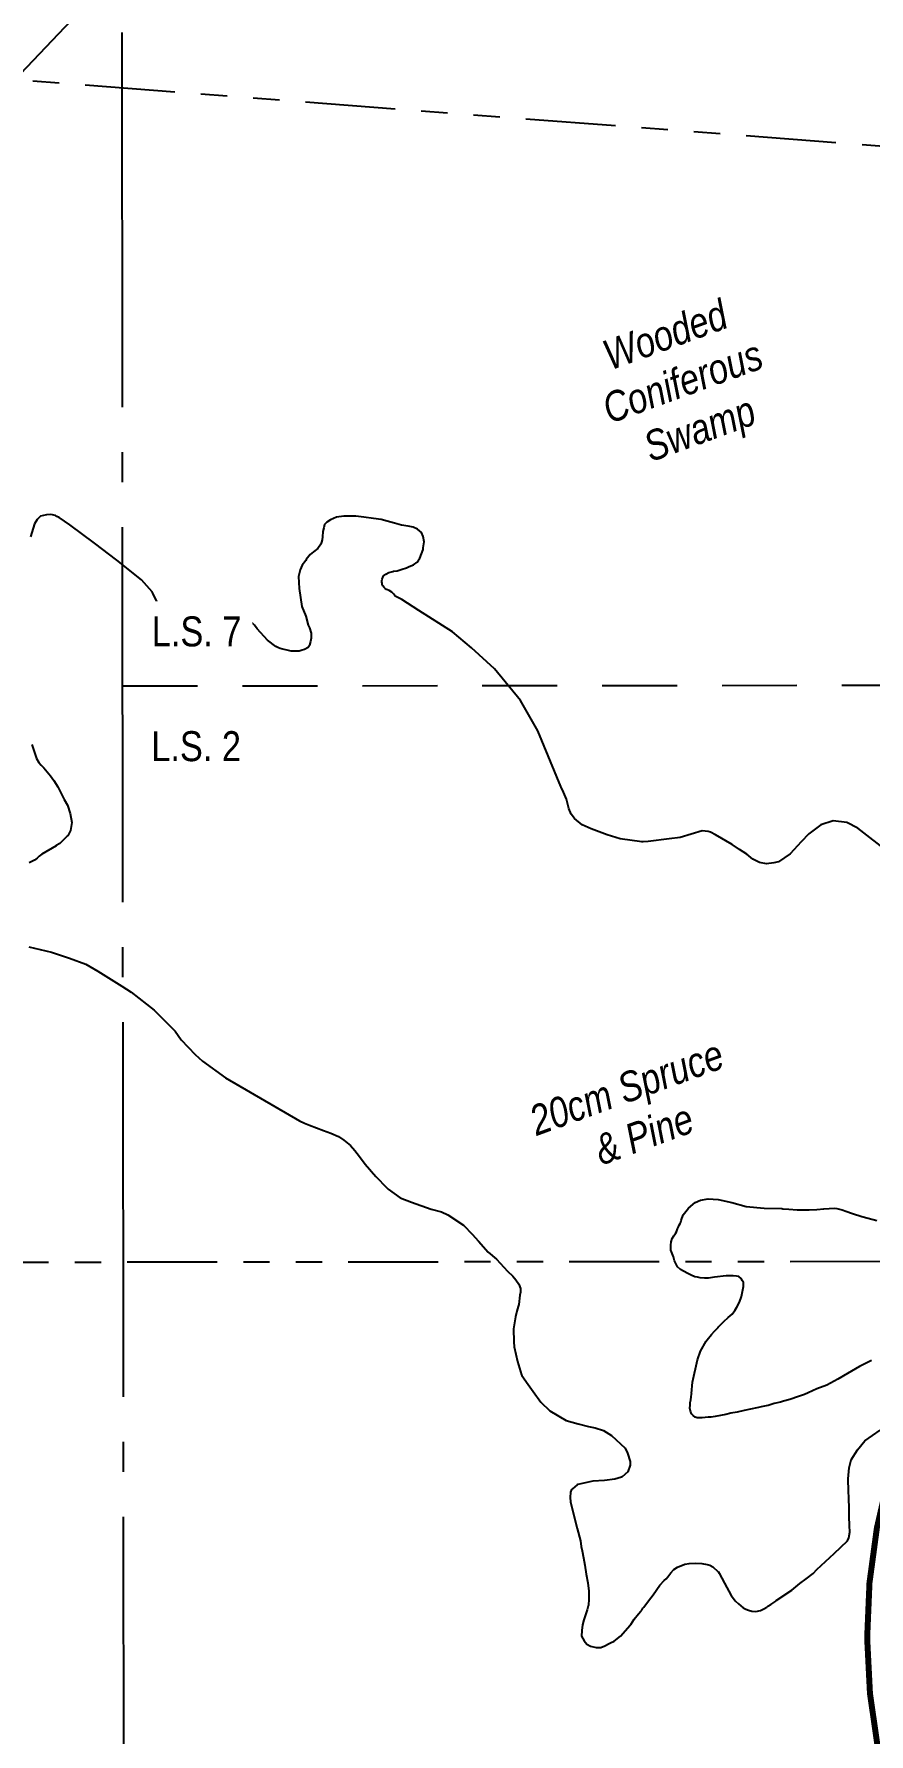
# Model space of a CAD drawing. Extents: x 493830 to 508605, y 6011694 to 6019262.
# Drawn here: x 503949 to 504228, y 6016711 to 6017278 of the extents above; entities that cross this region are included whole.
import ezdxf

# ---------------------------------------------------------------- set-up
doc = ezdxf.new("R2010")
doc.units = 0
doc.header["$LTSCALE"] = 5
for name, pattern in [('foc-BUFFER', [16.75, 15, -1.75]), ('foc-DRILLPATH', [14.75, 6, -1.75, 1.75, -1.75, 1.75, -1.75]), ('foc-LSD', [8, 5, -3]), ('foc-QUARTERLINE', [33, 25, -3, 2, -3])]:
    doc.linetypes.add(name, pattern=pattern)
for name, color, linetype in [('AUX-BUFFER', 7, 'foc-BUFFER'), ('L-SECQ', 8, 'foc-QUARTERLINE'), ('L-SECTION-LSD', 7, 'foc-LSD'), ('P-PDRILLPATH', 12, 'foc-DRILLPATH'), ('T-BUSH-T', 110, 'Continuous'), ('WETLAND', 143, 'Continuous'), ('WETLAND-T', 146, 'Continuous')]:
    doc.layers.add(name, color=color, linetype=linetype)
doc.styles.add('100L', font='ARIALN.TTF', dxfattribs={"height": 11})
doc.styles.add('80L', font='ARIALN.TTF', dxfattribs={"height": 10})

msp = doc.modelspace()

# ---------------------------------------------------------------- linework, layer by layer
at = {"layer": 'AUX-BUFFER', "color": 251, "linetype": 'foc-BUFFER', "const_width": 1.999, "flags": 128}
msp.add_lwpolyline([(504664.926, 6016843.186, 0.2704023), (504490.469, 6016943.968), (504426.539, 6016943.692, 0.4142136), (504227.511, 6016742.938, 0.4142136), (504428.265, 6016543.91), (504492.195, 6016544.186, 0.4142136), (504691.223, 6016744.94, 0.0527559), (504686.617, 6016786.752, 0.0527559)], format="xyb", dxfattribs=at)
at = {"layer": 'L-SECQ', "flags": 128}
msp.add_lwpolyline([(503979.438, 6016658.366), (503978.736, 6017423.881)], dxfattribs=at)
at = {"layer": 'L-SECTION-LSD', "flags": 128}
msp.add_lwpolyline([(503979.069, 6017060.452), (504782.337, 6017061.212)], dxfattribs=at)
at = {"layer": 'P-PDRILLPATH', "flags": 128}
for points in [[(504442.034, 6016743.882), (504902.282, 6017188.982), (500022.331, 6017563.318)], [(504449.412, 6016743.927), (504572.642, 6016868.829), (500022.412, 6016864.315)]]:
    msp.add_lwpolyline(points, dxfattribs=at)
at = {"layer": 'WETLAND'}
for points in [[(503736.152, 6017045.154), (504275.001, 6017611.7)], [(504234.896, 6017004.952), (504224.346, 6017013.053), (504220.694, 6017014.869), (504216.117, 6017015.46), (504212.075, 6017014.145), (504208.079, 6017011.152), (504205.516, 6017008.439), (504201.788, 6017004.493), (504197.942, 6017001.846), (504196.354, 6017001.459), (504193.963, 6017001.151), (504191.551, 6017001.563), (504190.254, 6017002.236), (504189.359, 6017002.701), (504187.393, 6017004.325), (504184.947, 6017005.936), (504182.501, 6017007.546), (504176.89, 6017010.747), (504175.265, 6017011.634), (504174.458, 6017011.878), (504172.414, 6017012.16), (504165.062, 6017009.95), (504161.386, 6017009.467), (504154.452, 6017008.551), (504152.704, 6017008.464), (504152.294, 6017008.49), (504145.065, 6017009.485), (504140.708, 6017010.801), (504135.371, 6017012.81), (504132.452, 6017014.167), (504129.84, 6017016.253), (504128.753, 6017017.662), (504127.979, 6017019.56), (504127.171, 6017022.657), (504126.144, 6017025.028), (504125.377, 6017026.687), (504125.238, 6017026.867), (504117.646, 6017045.428), (504111.837, 6017055.583), (504103.138, 6017066.137), (504095.5, 6017073.12), (504089.108, 6017078.459), (504077.866, 6017085.581), (504072.242, 6017089.261), (504070.034, 6017090.359), (504069.593, 6017091.083), (504068.908, 6017091.671), (504067.981, 6017092.252), (504067.489, 6017092.481), (504067.406, 6017092.539), (504067.119, 6017092.652), (504066.625, 6017092.942), (504066.313, 6017093.237), (504065.872, 6017093.831), (504065.676, 6017094.311), (504065.603, 6017094.734), (504065.593, 6017095.099), (504065.582, 6017095.463), (504065.688, 6017096.012), (504065.798, 6017096.42), (504065.853, 6017096.624), (504066.143, 6017097.118), (504066.854, 6017097.745), (504067.916, 6017098.282), (504069.197, 6017098.601), (504069.438, 6017098.669), (504070.628, 6017098.856), (504070.948, 6017098.954), (504072.333, 6017099.358), (504073.776, 6017099.885), (504074.615, 6017100.273), (504076.116, 6017100.862), (504077.306, 6017101.746), (504077.784, 6017102.288), (504078.008, 6017102.676), (504078.258, 6017103.064), (504079.295, 6017105.98), (504079.357, 6017106.479), (504079.674, 6017108.556), (504079.372, 6017110.244), (504078.727, 6017111.562), (504077.48, 6017112.741), (504076.003, 6017113.428), (504074.294, 6017113.744), (504072.099, 6017114.046), (504069.773, 6017114.709), (504067.325, 6017115.368), (504065.367, 6017115.919), (504062.805, 6017116.333), (504059.515, 6017116.725), (504056.835, 6017117.013), (504052.827, 6017117.021), (504050.407, 6017116.71), (504048.368, 6017115.802), (504047.175, 6017115.039), (504046.864, 6017114.743), (504046.451, 6017114.236), (504046.135, 6017113.188), (504045.805, 6017111.964), (504045.735, 6017110.141), (504045.642, 6017109.166), (504045.42, 6017108.432), (504045.198, 6017107.697), (504044.143, 6017106.331), (504042.718, 6017105.197), (504041.65, 6017104.317), (504040.305, 6017102.563), (504040.128, 6017102.331), (504038.959, 6017100.719), (504038.276, 6017099.121), (504037.731, 6017096.919), (504037.966, 6017092.918), (504038.862, 6017086.993), (504040.169, 6017083.751), (504040.983, 6017080.738), (504041.359, 6017079.846), (504041.91, 6017078.032), (504041.958, 6017076.333), (504041.746, 6017075.234), (504041.454, 6017074.028), (504041.42, 6017073.889), (504040.952, 6017073.269), (504040.935, 6017073.251), (504039.763, 6017072.583), (504038.913, 6017072.361), (504037.949, 6017072.091), (504035.28, 6017072.015), (504031.612, 6017072.882), (504031.113, 6017073.133), (504030.216, 6017073.584), (504027.341, 6017075.668), (504023.896, 6017079.464), (504023.014, 6017080.755), (504022.634, 6017081.129), (504018.386, 6017085.32), (504017.273, 6017086.017), (504016.547, 6017086.41), (504016.102, 6017086.651), (504014.476, 6017087.059), (504014.205, 6017087.144), (504012.136, 6017087.328), (504010.797, 6017087.412), (504008.249, 6017087.339), (504007.407, 6017087.073), (504006.925, 6017086.938), (504005.732, 6017086.175), (504004.483, 6017085.447), (504002.129, 6017084.258), (504001.063, 6017083.796), (504000.224, 6017083.408), (503999.021, 6017083.009), (503998.421, 6017082.75), (503997.211, 6017082.594), (503996.483, 6017082.573), (503995.509, 6017082.667), (503994.653, 6017082.886), (503994.036, 6017083.232), (503993.389, 6017083.533), (503992.923, 6017083.93), (503992.733, 6017084.197), (503989.151, 6017091.413), (503988.85, 6017091.873), (503985.29, 6017095.852), (503977.097, 6017102.426), (503969.651, 6017108.044), (503961.463, 6017114.127), (503957.869, 6017116.57), (503957.132, 6017116.979), (503956.588, 6017117.249), (503955.05, 6017117.588), (503953.594, 6017117.547), (503951.666, 6017117.006), (503950.48, 6017116.001), (503949.616, 6017114.527), (503948.325, 6017110.189)], [(503948.724, 6017040.9), (503950.314, 6017036.209), (503951.04, 6017034.964), (503951.832, 6017034.066), (503952.709, 6017033.119), (503953.839, 6017031.815), (503954.969, 6017030.512), (503956.106, 6017028.965), (503957.381, 6017026.815), (503959.564, 6017022.627), (503960.59, 6017020.713), (503961.519, 6017017.946), (503962.054, 6017014.905), (503961.663, 6017012.26), (503961.566, 6017011.997), (503960.708, 6017010.51), (503960.513, 6017010.321), (503959.811, 6017009.639), (503958.039, 6017007.889), (503956.878, 6017007.195), (503956.847, 6017007.127), (503952.069, 6017004.301), (503951.236, 6017003.689), (503950.525, 6017003.061), (503949.601, 6017002.374), (503947.853, 6017001.432)], [(503947.723, 6016973.411), (503955.301, 6016971.682), (503961.309, 6016969.667), (503966.71, 6016967.634), (503970.784, 6016965.321), (503978.819, 6016960.327), (503981.911, 6016958.35), (503989.61, 6016952.374), (503996.612, 6016945.287), (503998.594, 6016942.437), (504003.267, 6016937.581), (504005.711, 6016935.272), (504013.324, 6016929.791), (504038.02, 6016915.432), (504039.689, 6016914.645), (504041.4, 6016914.01), (504046.066, 6016912.199), (504048.52, 6016911.297), (504051.103, 6016910.156), (504052.836, 6016908.991), (504054.568, 6016907.629), (504055.072, 6016907.233), (504056.576, 6016905.575), (504058.091, 6016903.554), (504059.987, 6016900.936), (504063.502, 6016896.906), (504067.215, 6016893.08), (504067.63, 6016892.652), (504071.682, 6016889.705), (504075.405, 6016888.257), (504082.027, 6016886.016), (504085.444, 6016885.085), (504087.546, 6016884.108), (504092.745, 6016880.612), (504095.747, 6016877.54), (504097.654, 6016875.379), (504097.754, 6016875.289), (504101.028, 6016871.669), (504103.754, 6016869.266), (504107.511, 6016865.244), (504109.258, 6016863.593), (504110.264, 6016862.407), (504111.276, 6016860.978), (504111.802, 6016859.536), (504111.837, 6016858.323), (504111.622, 6016857.345), (504111.226, 6016854.176), (504111.008, 6016853.456), (504110.56, 6016851.971), (504110.129, 6016850.016), (504109.511, 6016846.112), (504109.635, 6016841.744), (504109.683, 6016840.045), (504110.792, 6016835.219), (504112.139, 6016830.778), (504112.261, 6016830.524), (504114.41, 6016827.549), (504116.056, 6016825.167), (504118.586, 6016821.596), (504121.581, 6016818.766), (504127.016, 6016815.52), (504131.055, 6016814.42), (504134.48, 6016813.545), (504136.682, 6016813.001), (504139.5, 6016812.109), (504142.218, 6016810.486), (504146.71, 6016806.241), (504147.487, 6016804.563), (504148.415, 6016801.796), (504148.449, 6016800.583), (504147.662, 6016798.375), (504145.726, 6016796.714), (504145.526, 6016796.614), (504143.351, 6016795.98), (504139.85, 6016795.481), (504135.971, 6016795.25), (504130.902, 6016794.135), (504130.754, 6016794.048), (504129.119, 6016792.748), (504128.844, 6016792.457), (504128.544, 6016791.639), (504128.353, 6016789.812), (504128.515, 6016788.359), (504129.617, 6016783.776), (504130.711, 6016779.435), (504131.799, 6016775.336), (504132.012, 6016773.435), (504132.446, 6016772.076), (504132.89, 6016769.707), (504133.243, 6016767.241), (504133.693, 6016764.217), (504134.261, 6016761.319), (504134.583, 6016758.535), (504134.659, 6016755.865), (504134.471, 6016753.917), (504134.429, 6016753.697), (504134.03, 6016752.326), (504132.91, 6016749.015), (504132.473, 6016747.302), (504132.282, 6016745.475), (504132.215, 6016743.53), (504133.11, 6016741.977), (504133.99, 6016740.909), (504135.224, 6016740.215), (504137.058, 6016739.782), (504138.635, 6016739.826), (504139.956, 6016740.35), (504141.392, 6016741.119), (504141.871, 6016741.341), (504143.07, 6016741.895), (504145.228, 6016743.631), (504148.437, 6016747.283), (504148.501, 6016747.393), (504148.618, 6016747.517), (504149.784, 6016749.251), (504151.192, 6016750.991), (504152.032, 6016751.88), (504152.258, 6016752.289), (504152.682, 6016752.889), (504152.832, 6016753.102), (504153, 6016753.297), (504154.59, 6016755.338), (504156.113, 6016757.324), (504158.329, 6016760.544), (504159.74, 6016762.163), (504160.415, 6016762.719), (504161.011, 6016763.406), (504161.273, 6016763.785), (504161.977, 6016764.655), (504163.038, 6016765.778), (504164.231, 6016766.541), (504166.63, 6016767.58), (504168.079, 6016767.864), (504170.385, 6016767.93), (504172.291, 6016767.825), (504174.162, 6016767.49), (504175.02, 6016767.211), (504175.984, 6016766.727), (504177.69, 6016765.174), (504177.752, 6016765.103), (504178.131, 6016764.551), (504179.887, 6016761.259), (504182.112, 6016757.085), (504183.211, 6016755.724), (504183.617, 6016755.25), (504184.584, 6016754.336), (504185.302, 6016753.658), (504186.17, 6016753.015), (504187.034, 6016752.554), (504187.893, 6016752.214), (504188.994, 6016751.941), (504190.334, 6016751.797), (504191.963, 6016752.147), (504193.042, 6016752.663), (504193.995, 6016753.298), (504194.411, 6016753.613), (504195.308, 6016754.124), (504196.738, 6016755.076), (504197.113, 6016755.444), (504202.399, 6016758.879), (504205.006, 6016761.139), (504207.149, 6016762.657), (504209.528, 6016764.425), (504210.729, 6016765.771), (504216.503, 6016771.12), (504220.929, 6016775.414), (504221.387, 6016776.399), (504221.704, 6016778.259), (504221.641, 6016780.478), (504221.557, 6016783.438), (504221.484, 6016786.027), (504221.379, 6016789.726), (504221.316, 6016791.946), (504221.201, 6016796.015), (504221.466, 6016799.725), (504222.132, 6016802.335), (504224.257, 6016805.727), (504226.763, 6016808.76), (504231.847, 6016812.236)], [(504228.967, 6016835.478), (504224.95, 6016833.513), (504220.944, 6016831.178), (504217.667, 6016829.234), (504214.02, 6016827.28), (504210.723, 6016826.075), (504207.804, 6016824.678), (504206.542, 6016824.175), (504205.604, 6016823.802), (504204.618, 6016823.473), (504201.662, 6016822.487), (504199.563, 6016821.914), (504198.631, 6016821.66), (504196.517, 6016821.137), (504194.498, 6016820.525), (504193.78, 6016820.393), (504192.104, 6016820.087), (504191.271, 6016819.839), (504190.727, 6016819.677), (504186.494, 6016818.817), (504184.103, 6016818.286), (504181.984, 6016817.949), (504180.33, 6016817.532), (504178.583, 6016817.112), (504176.741, 6016816.782), (504175.449, 6016816.653), (504174.432, 6016816.624), (504172.403, 6016816.381), (504170.738, 6016816.334), (504170.083, 6016816.593), (504169.42, 6016817.13), (504168.939, 6016817.764), (504168.545, 6016818.586), (504168.332, 6016819.598), (504168.395, 6016820.618), (504168.461, 6016821.545), (504168.623, 6016822.383), (504168.779, 6016823.405), (504168.94, 6016824.243), (504168.964, 6016824.382), (504168.932, 6016824.52), (504169.197, 6016828.23), (504170.837, 6016835.681), (504171.863, 6016838.671), (504173.799, 6016841.913), (504174.165, 6016842.346), (504175.595, 6016844.145), (504176.581, 6016845.284), (504176.581, 6016845.284), (504177.749, 6016846.52), (504177.929, 6016846.711), (504179.007, 6016847.852), (504179.065, 6016847.918), (504179.728, 6016848.52), (504181.171, 6016849.857), (504182.435, 6016851.003), (504183.328, 6016852.139), (504184.036, 6016853.27), (504184.914, 6016854.961), (504185.601, 6016856.831), (504185.924, 6016858.506), (504186.247, 6016860.182), (504186.21, 6016861.476), (504185.819, 6016862.206), (504185.618, 6016862.755), (504184.673, 6016863.469), (504183.928, 6016863.633), (504182.813, 6016863.786), (504181.703, 6016863.755), (504180.408, 6016863.718), (504176.534, 6016863.238), (504174.505, 6016862.995), (504173.21, 6016862.959), (504171.726, 6016863.102), (504170.863, 6016863.268), (504170.05, 6016863.424), (504168.74, 6016863.943), (504167.424, 6016864.646), (504165.168, 6016865.878), (504164.217, 6016866.776), (504163.631, 6016867.87), (504163.235, 6016868.784), (504162.828, 6016870.069), (504162.427, 6016871.168), (504162.025, 6016872.267), (504162.004, 6016873.007), (504161.978, 6016873.932), (504162.131, 6016875.047), (504162.47, 6016876.167), (504162.999, 6016877.108), (504163.532, 6016877.863), (504163.887, 6016878.429), (504164.23, 6016879.364), (504164.579, 6016880.114), (504164.748, 6016880.674), (504165.103, 6016881.24), (504165.277, 6016881.615), (504165.446, 6016882.175), (504166.134, 6016884.045), (504167.92, 6016886.317), (504170.087, 6016888.23), (504171.916, 6016889.022), (504174.495, 6016889.466), (504177.835, 6016889.19), (504182.305, 6016888.206), (504187.156, 6016886.863), (504193.096, 6016886.291), (504198.982, 6016886.164), (504199.395, 6016886.099), (504201.342, 6016885.969), (504204.124, 6016885.771), (504208.106, 6016885.699), (504210.693, 6016885.864), (504213, 6016886.115), (504213.047, 6016886.123), (504216.627, 6016886.268), (504217.442, 6016886.148), (504219.119, 6016885.733), (504220.427, 6016885.307), (504222.578, 6016884.535), (504225.754, 6016883.515), (504227.804, 6016883.018), (504230.789, 6016882.177)]]:
    msp.add_lwpolyline(points, dxfattribs=at)

# ---------------------------------------------------------------- texts
at = {"layer": 'T-BUSH-T', "insert": (504110.742, 6016918.641), "char_height": 9.99466, "attachment_point": 1, "rotation": 20, "style": '80L'}
msp.add_mtext_dynamic_manual_height_columns('\\pi3.25767;{\\fArial Narrow|b0|i1|c0|p34;20cm Spruce \\P\\pi20.2336;& Pine}', width=73.01461, gutter_width=49.973, heights=[0], dxfattribs=at)
at = {"layer": 'WETLAND-T', "insert": (504136.473, 6017174.319), "char_height": 10, "attachment_point": 1, "rotation": 20, "style": '80L'}
msp.add_mtext_dynamic_manual_height_columns('\\pi1.96881;{\\fArial Narrow|b0|i1|c0|p34;Wooded \\P\\pi-4.29995;Coniferous \\P\\pi4.29828;Swamp}', width=45.73162, gutter_width=50, heights=[0], dxfattribs=at)

# ---------------------------------------------------------------- next in the draw order: texts
at = {"layer": 'L-SECTION-LSD', "char_height": 9.99466, "attachment_point": 1, "style": '100L', "bg_fill": 3, "box_fill_scale": 1.5, "bg_fill_color": 256, "bg_fill_transparency": 0}
for s, width, insert in [('\\pi2.30489;L.S. 7', 30.86398, (503986.473, 6017083.625)), ('\\pi2.13932;L.S. 2', 30.63705, (503986.473, 6017045.361))]:
    msp.add_mtext_dynamic_manual_height_columns(s, width=width, gutter_width=54.971, heights=[0], dxfattribs=dict(at, insert=insert))

doc.saveas('drawing.dxf')
